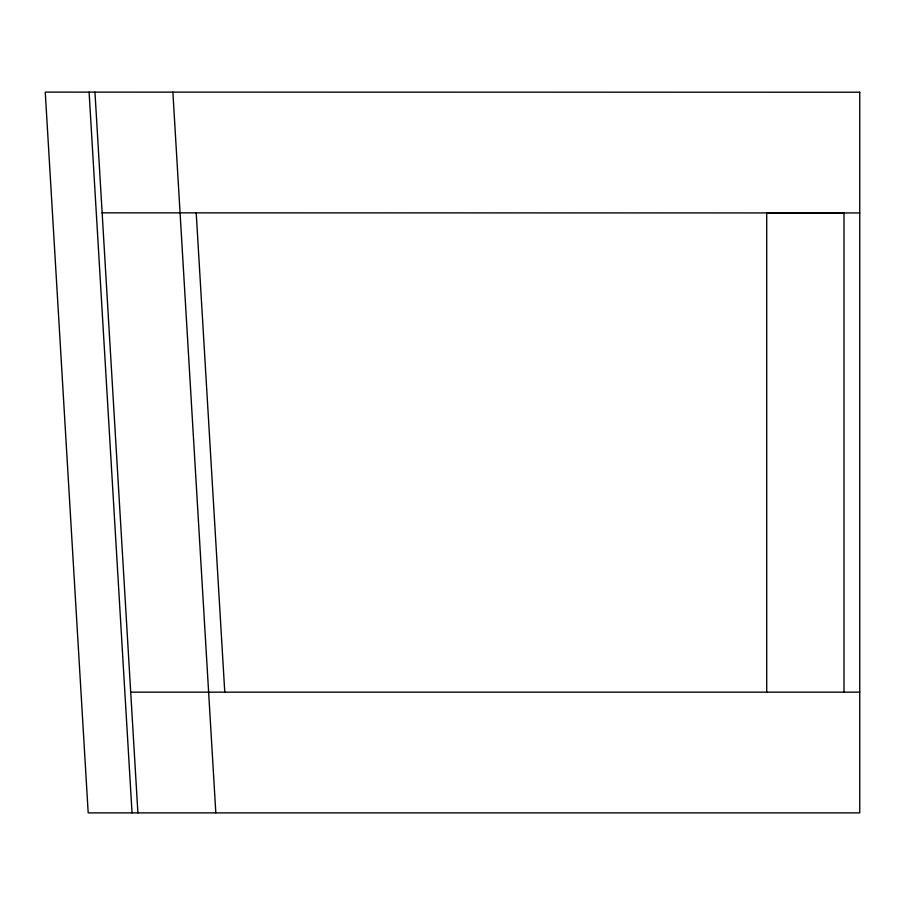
<?xml version="1.0" encoding="UTF-8"?>
<svg xmlns="http://www.w3.org/2000/svg" width="905" height="905" viewBox="0 0 905 905"><rect width="100%" height="100%" fill="white"/><g stroke="black" fill="none" stroke-linecap="round" stroke-linejoin="round"><path stroke-width="1.36" d="M94.957 92.118L102.141 212.845L859.75 212.947M130.693 692.155L859.75 692.155M196.204 212.845L224.768 692.155M172.878 92.118L215.82 812.882M102.141 212.845L137.899 812.882M89.097 92.118L132.04 812.882M844.003 692.155L844.003 212.947L766.705 212.947L766.705 692.155M859.75 92.219L45.25 92.118L88.192 812.882L859.75 812.882L859.75 92.219"/></g></svg>
